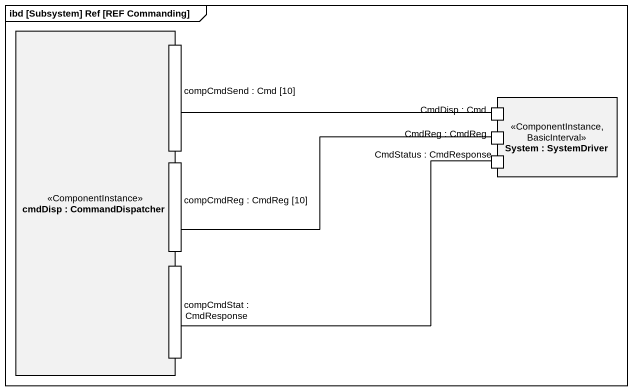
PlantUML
@startuml
mainframe ibd [Subsystem] Ref [REF Commanding]
rectangle "cmdDisp : CommandDispatcher" as cmdDisp <<ComponentInstance>> {
  port "compCmdSend : Cmd [10]" as compCmdSend_Cmd_10
  port "compCmdReg : CmdReg [10]" as compCmdReg_CmdReg_10
  port "compCmdStat : CmdResponse" as compCmdStat_CmdResponse
}
rectangle "System : SystemDriver" as System <<ComponentInstance, BasicInterval>> {
  port "CmdDisp : Cmd" as CmdDisp_Cmd
  port "CmdReg : CmdReg" as CmdReg_CmdReg
  port "CmdStatus : CmdResponse" as CmdStatus_CmdResponse
}
CmdDisp_Cmd -left- compCmdSend_Cmd_10
CmdReg_CmdReg -left- compCmdReg_CmdReg_10
CmdStatus_CmdResponse -left- compCmdStat_CmdResponse
@enduml
